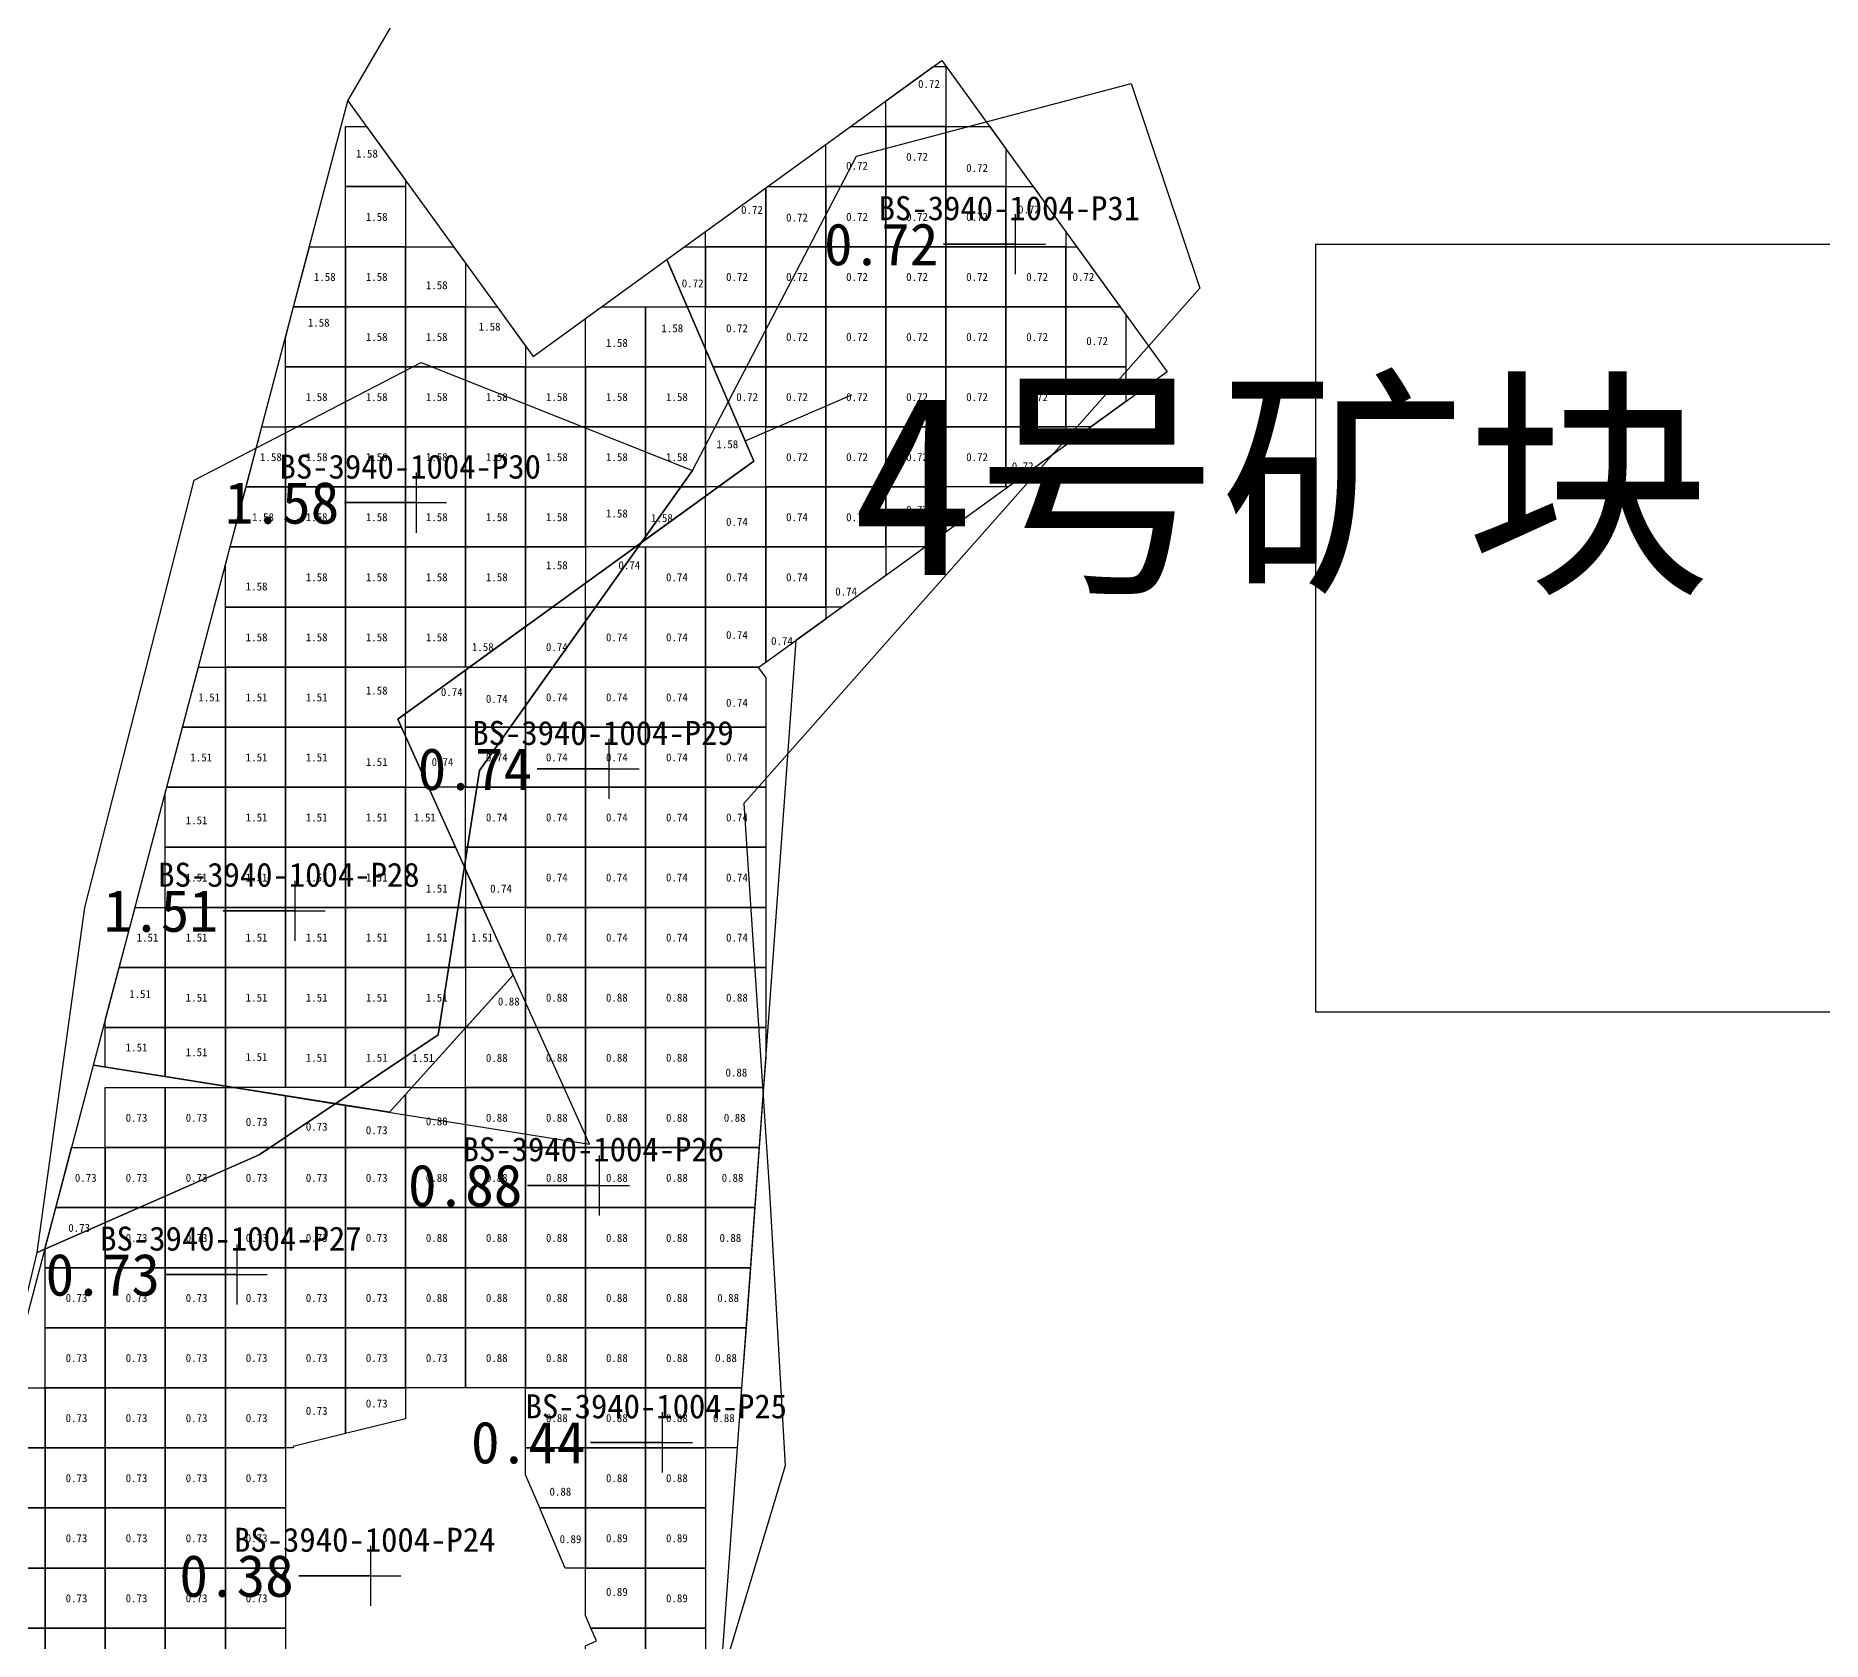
# Model space of a CAD drawing. Header units: metres. Extents: x 470001 to 470179, y 4349637 to 4349749.
# Drawn here: x 470103.43 to 470133.19, y 4349707.93 to 4349734.66 of the extents above; entities that cross this region are included whole.
import ezdxf

# ---------------------------------------------------------------- set-up
doc = ezdxf.new("R2010")
doc.units = ezdxf.units.M
for name, color, linetype in [('0.500-1.000', 4, 'Continuous'), ('1.500-3.000', 1, 'Continuous'), ('点', 7, 'Continuous'), ('爆区方格网', 7, 'Continuous'), ('综合图_历史矿块', 7, 'Continuous'), ('钻孔', 7, 'Continuous')]:
    doc.layers.add(name, color=color, linetype=linetype)
doc.styles.add('CN_TTF', font='simsunb.ttf')
picture_1 = doc.add_image_def('image1.png', size_in_pixel=(1311, 419))

msp = doc.modelspace()

# ---------------------------------------------------------------- linework, layer by layer
at = {"color": 7}
for p, q in [((470108.635, 4349733.573), (470113.375, 4349741.746)), ((470115.248, 4349727.914), (470117.025, 4349728.68))]:
    msp.add_line(p, q, dxfattribs=at)
at = {"layer": '0.500-1.000', "color": 4, "lineweight": 30}
msp.add_lwpolyline([(470100.197, 4349701.627), (470101.938, 4349708.218), (470104.394, 4349717.519), (470112.657, 4349716.201), (470109.463, 4349723.279), (470115.395, 4349727.574), (470113.947, 4349730.932), (470118.525, 4349734.248), (470122.279, 4349729.064), (470117.726, 4349725.768), (470116.096, 4349724.587), (470115.684, 4349718.919), (470115.02, 4349709.778), (470114.596, 4349703.947)], dxfattribs=at)
at = {"layer": '1.500-3.000', "color": 1, "lineweight": 30}
msp.add_lwpolyline([(470104.394, 4349717.519), (470106.174, 4349724.257), (470108.635, 4349733.573), (470111.717, 4349729.318), (470113.947, 4349730.932), (470115.395, 4349727.574), (470109.463, 4349723.279), (470111.386, 4349719.019), (470109.324, 4349716.733), (470104.394, 4349717.519)], close=True, dxfattribs=at)
at = {"layer": '点', "color": 138, "true_color": 0x004c4c}
for p, q in [((470119.754, 4349730.687), (470119.754, 4349731.687)), ((470119.254, 4349731.187), (470120.254, 4349731.187)), ((470109.775, 4349726.384), (470109.775, 4349727.384)), ((470109.275, 4349726.884), (470110.275, 4349726.884)), ((470112.986, 4349721.95), (470112.986, 4349722.95)), ((470112.486, 4349722.45), (470113.486, 4349722.45)), ((470107.754, 4349719.589), (470107.754, 4349720.589)), ((470107.254, 4349720.089), (470108.254, 4349720.089)), ((470112.825, 4349715.017), (470112.825, 4349716.017)), ((470112.325, 4349715.517), (470113.325, 4349715.517)), ((470106.788, 4349713.531), (470106.788, 4349714.531)), ((470106.288, 4349714.031), (470107.288, 4349714.031)), ((470113.874, 4349710.738), (470113.874, 4349711.738)), ((470113.374, 4349711.238), (470114.374, 4349711.238)), ((470109.017, 4349708.516), (470109.017, 4349709.516)), ((470108.517, 4349709.016), (470109.517, 4349709.016))]:
    msp.add_line(p, q, dxfattribs=at)
at = {"layer": '爆区方格网', "color": 4}
for points in [[(470118.592, 4349734.146), (470118.592, 4349733.146), (470117.592, 4349733.146), (470117.592, 4349733.572), (470118.384, 4349734.146), (470118.592, 4349734.146)], [(470117.592, 4349733.146), (470117.592, 4349732.146), (470116.592, 4349732.146), (470116.592, 4349732.848), (470117.003, 4349733.146), (470117.592, 4349733.146)], [(470117.592, 4349732.146), (470117.592, 4349733.146), (470118.592, 4349733.146), (470118.592, 4349732.146), (470117.592, 4349732.146)], [(470119.592, 4349732.146), (470118.592, 4349732.146), (470118.592, 4349733.146), (470119.323, 4349733.146), (470119.592, 4349732.775), (470119.592, 4349732.146)], [(470115.592, 4349731.146), (470114.592, 4349731.146), (470114.592, 4349731.4), (470115.592, 4349732.124), (470115.592, 4349731.146)], [(470116.592, 4349732.146), (470116.592, 4349731.146), (470115.592, 4349731.146), (470115.592, 4349732.124), (470115.622, 4349732.146), (470116.592, 4349732.146)], [(470116.592, 4349731.146), (470116.592, 4349732.146), (470117.592, 4349732.146), (470117.592, 4349731.146), (470116.592, 4349731.146)], [(470117.592, 4349731.146), (470117.592, 4349732.146), (470118.592, 4349732.146), (470118.592, 4349731.146), (470117.592, 4349731.146)], [(470118.592, 4349731.146), (470118.592, 4349732.146), (470119.592, 4349732.146), (470119.592, 4349731.146), (470118.592, 4349731.146)], [(470120.592, 4349731.146), (470119.592, 4349731.146), (470119.592, 4349732.146), (470120.048, 4349732.146), (470120.592, 4349731.394), (470120.592, 4349731.146)], [(470114.592, 4349731.146), (470114.592, 4349730.146), (470114.286, 4349730.146), (470113.947, 4349730.932), (470114.241, 4349731.146), (470114.592, 4349731.146)], [(470114.592, 4349730.146), (470114.592, 4349731.146), (470115.592, 4349731.146), (470115.592, 4349730.146), (470114.592, 4349730.146)], [(470115.592, 4349730.146), (470115.592, 4349731.146), (470116.592, 4349731.146), (470116.592, 4349730.146), (470115.592, 4349730.146)], [(470116.592, 4349730.146), (470116.592, 4349731.146), (470117.592, 4349731.146), (470117.592, 4349730.146), (470116.592, 4349730.146)], [(470117.592, 4349730.146), (470117.592, 4349731.146), (470118.592, 4349731.146), (470118.592, 4349730.146), (470117.592, 4349730.146)], [(470118.592, 4349730.146), (470118.592, 4349731.146), (470119.592, 4349731.146), (470119.592, 4349730.146), (470118.592, 4349730.146)], [(470119.592, 4349730.146), (470119.592, 4349731.146), (470120.592, 4349731.146), (470120.592, 4349730.146), (470119.592, 4349730.146)], [(470120.592, 4349730.146), (470120.592, 4349731.146), (470120.772, 4349731.146), (470121.496, 4349730.146), (470120.592, 4349730.146)], [(470114.592, 4349730.146), (470115.592, 4349730.146), (470115.592, 4349729.146), (470114.717, 4349729.146), (470114.592, 4349729.436), (470114.592, 4349730.146)], [(470115.592, 4349729.146), (470115.592, 4349730.146), (470116.592, 4349730.146), (470116.592, 4349729.146), (470115.592, 4349729.146)], [(470116.592, 4349729.146), (470116.592, 4349730.146), (470117.592, 4349730.146), (470117.592, 4349729.146), (470116.592, 4349729.146)], [(470117.592, 4349729.146), (470117.592, 4349730.146), (470118.592, 4349730.146), (470118.592, 4349729.146), (470117.592, 4349729.146)], [(470118.592, 4349729.146), (470118.592, 4349730.146), (470119.592, 4349730.146), (470119.592, 4349729.146), (470118.592, 4349729.146)], [(470119.592, 4349729.146), (470119.592, 4349730.146), (470120.592, 4349730.146), (470120.592, 4349729.146), (470119.592, 4349729.146)], [(470121.592, 4349729.146), (470120.592, 4349729.146), (470120.592, 4349730.146), (470121.496, 4349730.146), (470121.592, 4349730.013), (470121.592, 4349729.146)], [(470115.592, 4349729.146), (470115.592, 4349728.146), (470115.148, 4349728.146), (470114.717, 4349729.146), (470115.592, 4349729.146)], [(470115.592, 4349728.146), (470115.592, 4349729.146), (470116.592, 4349729.146), (470116.592, 4349728.146), (470115.592, 4349728.146)], [(470116.592, 4349728.146), (470116.592, 4349729.146), (470117.592, 4349729.146), (470117.592, 4349728.146), (470116.592, 4349728.146)], [(470117.592, 4349728.146), (470117.592, 4349729.146), (470118.592, 4349729.146), (470118.592, 4349728.146), (470117.592, 4349728.146)], [(470118.592, 4349728.146), (470118.592, 4349729.146), (470119.592, 4349729.146), (470119.592, 4349728.146), (470118.592, 4349728.146)], [(470119.592, 4349728.146), (470119.592, 4349729.146), (470120.592, 4349729.146), (470120.592, 4349728.146), (470119.592, 4349728.146)], [(470120.592, 4349728.146), (470120.592, 4349729.146), (470121.592, 4349729.146), (470121.592, 4349728.567), (470121.01, 4349728.146), (470120.592, 4349728.146)], [(470115.592, 4349727.146), (470115.592, 4349728.146), (470116.592, 4349728.146), (470116.592, 4349727.146), (470115.592, 4349727.146)], [(470116.592, 4349727.146), (470116.592, 4349728.146), (470117.592, 4349728.146), (470117.592, 4349727.146), (470116.592, 4349727.146)], [(470117.592, 4349727.146), (470117.592, 4349728.146), (470118.592, 4349728.146), (470118.592, 4349727.146), (470117.592, 4349727.146)], [(470118.592, 4349727.146), (470118.592, 4349728.146), (470119.592, 4349728.146), (470119.592, 4349727.146), (470118.592, 4349727.146)], [(470119.592, 4349727.146), (470119.592, 4349728.146), (470120.592, 4349728.146), (470120.592, 4349727.843), (470119.629, 4349727.146), (470119.592, 4349727.146)], [(470115.592, 4349727.146), (470115.592, 4349726.146), (470114.592, 4349726.146), (470114.592, 4349726.993), (470114.803, 4349727.146), (470115.592, 4349727.146)], [(470115.592, 4349726.146), (470115.592, 4349727.146), (470116.592, 4349727.146), (470116.592, 4349726.146), (470115.592, 4349726.146)], [(470116.592, 4349726.146), (470116.592, 4349727.146), (470117.592, 4349727.146), (470117.592, 4349726.146), (470116.592, 4349726.146)], [(470117.592, 4349726.146), (470117.592, 4349727.146), (470118.592, 4349727.146), (470118.592, 4349726.394), (470118.248, 4349726.146), (470117.592, 4349726.146)], [(470113.592, 4349726.146), (470113.592, 4349725.146), (470112.592, 4349725.146), (470112.592, 4349725.544), (470113.422, 4349726.146), (470113.592, 4349726.146)], [(470113.592, 4349725.146), (470113.592, 4349726.146), (470114.592, 4349726.146), (470114.592, 4349725.146), (470113.592, 4349725.146)], [(470114.592, 4349725.146), (470114.592, 4349726.146), (470115.592, 4349726.146), (470115.592, 4349725.146), (470114.592, 4349725.146)], [(470115.592, 4349725.146), (470115.592, 4349726.146), (470116.592, 4349726.146), (470116.592, 4349725.146), (470115.592, 4349725.146)], [(470116.592, 4349725.146), (470116.592, 4349726.146), (470117.592, 4349726.146), (470117.592, 4349725.67), (470116.867, 4349725.146), (470116.592, 4349725.146)], [(470112.592, 4349725.146), (470112.592, 4349724.146), (470111.592, 4349724.146), (470111.592, 4349724.82), (470112.041, 4349725.146), (470112.592, 4349725.146)], [(470112.592, 4349724.146), (470112.592, 4349725.146), (470113.592, 4349725.146), (470113.592, 4349724.146), (470112.592, 4349724.146)], [(470113.592, 4349724.146), (470113.592, 4349725.146), (470114.592, 4349725.146), (470114.592, 4349724.146), (470113.592, 4349724.146)], [(470114.592, 4349724.146), (470114.592, 4349725.146), (470115.592, 4349725.146), (470115.592, 4349724.222), (470115.486, 4349724.146), (470114.592, 4349724.146)], [(470115.592, 4349725.146), (470116.592, 4349725.146), (470116.592, 4349724.946), (470115.592, 4349724.222), (470115.592, 4349725.146)], [(470110.592, 4349723.146), (470109.592, 4349723.146), (470109.592, 4349723.372), (470110.592, 4349724.096), (470110.592, 4349723.146)], [(470111.592, 4349724.146), (470111.592, 4349723.146), (470110.592, 4349723.146), (470110.592, 4349724.096), (470110.66, 4349724.146), (470111.592, 4349724.146)], [(470111.592, 4349723.146), (470111.592, 4349724.146), (470112.592, 4349724.146), (470112.592, 4349723.146), (470111.592, 4349723.146)], [(470112.592, 4349723.146), (470112.592, 4349724.146), (470113.592, 4349724.146), (470113.592, 4349723.146), (470112.592, 4349723.146)], [(470113.592, 4349723.146), (470113.592, 4349724.146), (470114.592, 4349724.146), (470114.592, 4349723.146), (470113.592, 4349723.146)], [(470115.592, 4349723.146), (470114.592, 4349723.146), (470114.592, 4349724.146), (470115.486, 4349724.146), (470115.471, 4349724.134), (470115.592, 4349723.966), (470115.592, 4349723.146)], [(470109.592, 4349723.146), (470110.592, 4349723.146), (470110.592, 4349722.146), (470109.975, 4349722.146), (470109.592, 4349722.994), (470109.592, 4349723.146)], [(470110.592, 4349722.146), (470110.592, 4349723.146), (470111.592, 4349723.146), (470111.592, 4349722.146), (470110.592, 4349722.146)], [(470111.592, 4349722.146), (470111.592, 4349723.146), (470112.592, 4349723.146), (470112.592, 4349722.146), (470111.592, 4349722.146)], [(470112.592, 4349722.146), (470112.592, 4349723.146), (470113.592, 4349723.146), (470113.592, 4349722.146), (470112.592, 4349722.146)], [(470113.592, 4349722.146), (470113.592, 4349723.146), (470114.592, 4349723.146), (470114.592, 4349722.146), (470113.592, 4349722.146)], [(470114.592, 4349722.146), (470114.592, 4349723.146), (470115.592, 4349723.146), (470115.592, 4349722.146), (470114.592, 4349722.146)], [(470110.592, 4349721.146), (470110.592, 4349722.146), (470111.592, 4349722.146), (470111.592, 4349721.146), (470110.592, 4349721.146)], [(470111.592, 4349721.146), (470111.592, 4349722.146), (470112.592, 4349722.146), (470112.592, 4349721.146), (470111.592, 4349721.146)], [(470112.592, 4349721.146), (470112.592, 4349722.146), (470113.592, 4349722.146), (470113.592, 4349721.146), (470112.592, 4349721.146)], [(470113.592, 4349721.146), (470113.592, 4349722.146), (470114.592, 4349722.146), (470114.592, 4349721.146), (470113.592, 4349721.146)], [(470114.592, 4349721.146), (470114.592, 4349722.146), (470115.592, 4349722.146), (470115.592, 4349721.146), (470114.592, 4349721.146)], [(470110.592, 4349721.146), (470111.592, 4349721.146), (470111.592, 4349720.146), (470110.877, 4349720.146), (470110.592, 4349720.778), (470110.592, 4349721.146)], [(470111.592, 4349720.146), (470111.592, 4349721.146), (470112.592, 4349721.146), (470112.592, 4349720.146), (470111.592, 4349720.146)], [(470112.592, 4349720.146), (470112.592, 4349721.146), (470113.592, 4349721.146), (470113.592, 4349720.146), (470112.592, 4349720.146)], [(470113.592, 4349720.146), (470113.592, 4349721.146), (470114.592, 4349721.146), (470114.592, 4349720.146), (470113.592, 4349720.146)], [(470114.592, 4349720.146), (470114.592, 4349721.146), (470115.592, 4349721.146), (470115.592, 4349720.146), (470114.592, 4349720.146)], [(470111.592, 4349719.146), (470111.592, 4349720.146), (470112.592, 4349720.146), (470112.592, 4349719.146), (470111.592, 4349719.146)], [(470112.592, 4349719.146), (470112.592, 4349720.146), (470113.592, 4349720.146), (470113.592, 4349719.146), (470112.592, 4349719.146)], [(470113.592, 4349719.146), (470113.592, 4349720.146), (470114.592, 4349720.146), (470114.592, 4349719.146), (470113.592, 4349719.146)], [(470114.592, 4349719.146), (470114.592, 4349720.146), (470115.592, 4349720.146), (470115.592, 4349719.146), (470114.592, 4349719.146)], [(470111.592, 4349719.146), (470111.592, 4349718.146), (470110.598, 4349718.146), (470111.386, 4349719.019), (470111.328, 4349719.146), (470111.592, 4349719.146)], [(470111.592, 4349718.146), (470111.592, 4349719.146), (470112.592, 4349719.146), (470112.592, 4349718.146), (470111.592, 4349718.146)], [(470112.592, 4349718.146), (470112.592, 4349719.146), (470113.592, 4349719.146), (470113.592, 4349718.146), (470112.592, 4349718.146)], [(470113.592, 4349718.146), (470113.592, 4349719.146), (470114.592, 4349719.146), (470114.592, 4349718.146), (470113.592, 4349718.146)], [(470114.592, 4349718.146), (470114.592, 4349719.146), (470115.592, 4349719.146), (470115.592, 4349718.146), (470114.592, 4349718.146)], [(470111.592, 4349718.146), (470111.592, 4349717.146), (470110.592, 4349717.146), (470110.592, 4349718.138), (470110.598, 4349718.146), (470111.592, 4349718.146)], [(470111.592, 4349717.146), (470111.592, 4349718.146), (470112.592, 4349718.146), (470112.592, 4349717.146), (470111.592, 4349717.146)], [(470112.592, 4349717.146), (470112.592, 4349718.146), (470113.592, 4349718.146), (470113.592, 4349717.146), (470112.592, 4349717.146)], [(470113.592, 4349717.146), (470113.592, 4349718.146), (470114.592, 4349718.146), (470114.592, 4349717.146), (470113.592, 4349717.146)], [(470114.592, 4349717.146), (470114.592, 4349718.146), (470115.592, 4349718.146), (470115.592, 4349717.652), (470115.555, 4349717.146), (470114.592, 4349717.146)], [(470104.592, 4349716.146), (470104.592, 4349717.146), (470105.592, 4349717.146), (470105.592, 4349716.146), (470104.592, 4349716.146)], [(470105.592, 4349716.146), (470105.592, 4349717.146), (470106.592, 4349717.146), (470106.592, 4349716.146), (470105.592, 4349716.146)], [(470107.592, 4349716.146), (470106.592, 4349716.146), (470106.592, 4349717.146), (470106.734, 4349717.146), (470107.592, 4349717.009), (470107.592, 4349716.146)], [(470110.592, 4349717.146), (470110.592, 4349716.146), (470109.592, 4349716.146), (470109.592, 4349717.029), (470109.697, 4349717.146), (470110.592, 4349717.146)], [(470110.592, 4349716.146), (470110.592, 4349717.146), (470111.592, 4349717.146), (470111.592, 4349716.146), (470110.592, 4349716.146)], [(470111.592, 4349716.146), (470111.592, 4349717.146), (470112.592, 4349717.146), (470112.592, 4349716.146), (470111.592, 4349716.146)], [(470112.592, 4349716.146), (470112.592, 4349717.146), (470113.592, 4349717.146), (470113.592, 4349716.146), (470112.592, 4349716.146)], [(470113.592, 4349716.146), (470113.592, 4349717.146), (470114.592, 4349717.146), (470114.592, 4349716.146), (470113.592, 4349716.146)], [(470114.592, 4349716.146), (470114.592, 4349717.146), (470115.555, 4349717.146), (470115.482, 4349716.146), (470114.592, 4349716.146)], [(470108.592, 4349716.146), (470107.592, 4349716.146), (470107.592, 4349717.009), (470108.592, 4349716.849), (470108.592, 4349716.146)], [(470109.592, 4349716.146), (470108.592, 4349716.146), (470108.592, 4349716.849), (470109.324, 4349716.733), (470109.592, 4349717.029), (470109.592, 4349716.146)], [(470104.592, 4349716.146), (470104.592, 4349715.146), (470103.767, 4349715.146), (470104.032, 4349716.146), (470104.592, 4349716.146)], [(470104.592, 4349715.146), (470104.592, 4349716.146), (470105.592, 4349716.146), (470105.592, 4349715.146), (470104.592, 4349715.146)], [(470105.592, 4349715.146), (470105.592, 4349716.146), (470106.592, 4349716.146), (470106.592, 4349715.146), (470105.592, 4349715.146)], [(470106.592, 4349715.146), (470106.592, 4349716.146), (470107.592, 4349716.146), (470107.592, 4349715.146), (470106.592, 4349715.146)], [(470107.592, 4349715.146), (470107.592, 4349716.146), (470108.592, 4349716.146), (470108.592, 4349715.146), (470107.592, 4349715.146)], [(470108.592, 4349715.146), (470108.592, 4349716.146), (470109.592, 4349716.146), (470109.592, 4349715.146), (470108.592, 4349715.146)], [(470109.592, 4349715.146), (470109.592, 4349716.146), (470110.592, 4349716.146), (470110.592, 4349715.146), (470109.592, 4349715.146)], [(470110.592, 4349715.146), (470110.592, 4349716.146), (470111.592, 4349716.146), (470111.592, 4349715.146), (470110.592, 4349715.146)], [(470111.592, 4349715.146), (470111.592, 4349716.146), (470112.592, 4349716.146), (470112.592, 4349715.146), (470111.592, 4349715.146)], [(470112.592, 4349715.146), (470112.592, 4349716.146), (470113.592, 4349716.146), (470113.592, 4349715.146), (470112.592, 4349715.146)], [(470113.592, 4349715.146), (470113.592, 4349716.146), (470114.592, 4349716.146), (470114.592, 4349715.146), (470113.592, 4349715.146)], [(470114.592, 4349715.146), (470114.592, 4349716.146), (470115.482, 4349716.146), (470115.41, 4349715.146), (470114.592, 4349715.146)], [(470104.592, 4349715.146), (470104.592, 4349714.146), (470103.592, 4349714.146), (470103.592, 4349714.481), (470103.767, 4349715.146), (470104.592, 4349715.146)], [(470104.592, 4349714.146), (470104.592, 4349715.146), (470105.592, 4349715.146), (470105.592, 4349714.146), (470104.592, 4349714.146)], [(470105.592, 4349714.146), (470105.592, 4349715.146), (470106.592, 4349715.146), (470106.592, 4349714.146), (470105.592, 4349714.146)], [(470106.592, 4349714.146), (470106.592, 4349715.146), (470107.592, 4349715.146), (470107.592, 4349714.146), (470106.592, 4349714.146)], [(470107.592, 4349714.146), (470107.592, 4349715.146), (470108.592, 4349715.146), (470108.592, 4349714.146), (470107.592, 4349714.146)], [(470108.592, 4349714.146), (470108.592, 4349715.146), (470109.592, 4349715.146), (470109.592, 4349714.146), (470108.592, 4349714.146)], [(470109.592, 4349714.146), (470109.592, 4349715.146), (470110.592, 4349715.146), (470110.592, 4349714.146), (470109.592, 4349714.146)], [(470110.592, 4349714.146), (470110.592, 4349715.146), (470111.592, 4349715.146), (470111.592, 4349714.146), (470110.592, 4349714.146)], [(470111.592, 4349714.146), (470111.592, 4349715.146), (470112.592, 4349715.146), (470112.592, 4349714.146), (470111.592, 4349714.146)], [(470112.592, 4349714.146), (470112.592, 4349715.146), (470113.592, 4349715.146), (470113.592, 4349714.146), (470112.592, 4349714.146)], [(470113.592, 4349714.146), (470113.592, 4349715.146), (470114.592, 4349715.146), (470114.592, 4349714.146), (470113.592, 4349714.146)], [(470114.592, 4349714.146), (470114.592, 4349715.146), (470115.41, 4349715.146), (470115.337, 4349714.146), (470114.592, 4349714.146)], [(470103.592, 4349713.146), (470103.592, 4349714.146), (470104.592, 4349714.146), (470104.592, 4349713.146), (470103.592, 4349713.146)], [(470104.592, 4349713.146), (470104.592, 4349714.146), (470105.592, 4349714.146), (470105.592, 4349713.146), (470104.592, 4349713.146)], [(470105.592, 4349713.146), (470105.592, 4349714.146), (470106.592, 4349714.146), (470106.592, 4349713.146), (470105.592, 4349713.146)], [(470106.592, 4349713.146), (470106.592, 4349714.146), (470107.592, 4349714.146), (470107.592, 4349713.146), (470106.592, 4349713.146)], [(470107.592, 4349713.146), (470107.592, 4349714.146), (470108.592, 4349714.146), (470108.592, 4349713.146), (470107.592, 4349713.146)], [(470108.592, 4349713.146), (470108.592, 4349714.146), (470109.592, 4349714.146), (470109.592, 4349713.146), (470108.592, 4349713.146)], [(470109.592, 4349713.146), (470109.592, 4349714.146), (470110.592, 4349714.146), (470110.592, 4349713.146), (470109.592, 4349713.146)], [(470110.592, 4349713.146), (470110.592, 4349714.146), (470111.592, 4349714.146), (470111.592, 4349713.146), (470110.592, 4349713.146)], [(470111.592, 4349713.146), (470111.592, 4349714.146), (470112.592, 4349714.146), (470112.592, 4349713.146), (470111.592, 4349713.146)], [(470112.592, 4349713.146), (470112.592, 4349714.146), (470113.592, 4349714.146), (470113.592, 4349713.146), (470112.592, 4349713.146)], [(470113.592, 4349713.146), (470113.592, 4349714.146), (470114.592, 4349714.146), (470114.592, 4349713.146), (470113.592, 4349713.146)], [(470114.592, 4349713.146), (470114.592, 4349714.146), (470115.337, 4349714.146), (470115.265, 4349713.146), (470114.592, 4349713.146)], [(470103.592, 4349712.146), (470103.592, 4349713.146), (470104.592, 4349713.146), (470104.592, 4349712.146), (470103.592, 4349712.146)], [(470104.592, 4349712.146), (470104.592, 4349713.146), (470105.592, 4349713.146), (470105.592, 4349712.146), (470104.592, 4349712.146)], [(470105.592, 4349712.146), (470105.592, 4349713.146), (470106.592, 4349713.146), (470106.592, 4349712.146), (470105.592, 4349712.146)], [(470106.592, 4349712.146), (470106.592, 4349713.146), (470107.592, 4349713.146), (470107.592, 4349712.146), (470106.592, 4349712.146)], [(470107.592, 4349712.146), (470107.592, 4349713.146), (470108.592, 4349713.146), (470108.592, 4349712.146), (470107.592, 4349712.146)], [(470108.592, 4349712.146), (470108.592, 4349713.146), (470109.592, 4349713.146), (470109.592, 4349712.146), (470108.592, 4349712.146)], [(470109.592, 4349712.146), (470109.592, 4349713.146), (470110.592, 4349713.146), (470110.592, 4349712.146), (470109.592, 4349712.146)], [(470110.592, 4349712.146), (470110.592, 4349713.146), (470111.592, 4349713.146), (470111.592, 4349712.146), (470110.592, 4349712.146)], [(470111.592, 4349712.146), (470111.592, 4349713.146), (470112.592, 4349713.146), (470112.592, 4349712.146), (470111.592, 4349712.146)], [(470112.592, 4349712.146), (470112.592, 4349713.146), (470113.592, 4349713.146), (470113.592, 4349712.146), (470112.592, 4349712.146)], [(470113.592, 4349712.146), (470113.592, 4349713.146), (470114.592, 4349713.146), (470114.592, 4349712.146), (470113.592, 4349712.146)], [(470114.592, 4349712.146), (470114.592, 4349713.146), (470115.265, 4349713.146), (470115.192, 4349712.146), (470114.592, 4349712.146)], [(470103.592, 4349712.146), (470103.592, 4349711.146), (470102.711, 4349711.146), (470102.975, 4349712.146), (470103.592, 4349712.146)], [(470103.592, 4349711.146), (470103.592, 4349712.146), (470104.592, 4349712.146), (470104.592, 4349711.146), (470103.592, 4349711.146)], [(470104.592, 4349711.146), (470104.592, 4349712.146), (470105.592, 4349712.146), (470105.592, 4349711.146), (470104.592, 4349711.146)], [(470105.592, 4349711.146), (470105.592, 4349712.146), (470106.592, 4349712.146), (470106.592, 4349711.146), (470105.592, 4349711.146)], [(470106.592, 4349711.146), (470106.592, 4349712.146), (470107.592, 4349712.146), (470107.592, 4349711.146), (470106.592, 4349711.146)], [(470107.592, 4349711.146), (470107.592, 4349712.146), (470108.592, 4349712.146), (470108.592, 4349711.385), (470107.721, 4349711.171), (470107.722, 4349711.146), (470107.592, 4349711.146)], [(470108.592, 4349712.146), (470109.592, 4349712.146), (470109.592, 4349711.632), (470108.592, 4349711.385), (470108.592, 4349712.146)], [(470111.592, 4349711.146), (470111.592, 4349712.146), (470112.592, 4349712.146), (470112.592, 4349711.146), (470111.592, 4349711.146)], [(470112.592, 4349711.146), (470112.592, 4349712.146), (470113.592, 4349712.146), (470113.592, 4349711.146), (470112.592, 4349711.146)], [(470113.592, 4349711.146), (470113.592, 4349712.146), (470114.592, 4349712.146), (470114.592, 4349711.146), (470113.592, 4349711.146)], [(470114.592, 4349711.146), (470114.592, 4349712.146), (470115.192, 4349712.146), (470115.119, 4349711.146), (470114.592, 4349711.146)], [(470103.592, 4349711.146), (470103.592, 4349710.146), (470102.592, 4349710.146), (470102.592, 4349710.695), (470102.711, 4349711.146), (470103.592, 4349711.146)], [(470103.592, 4349710.146), (470103.592, 4349711.146), (470104.592, 4349711.146), (470104.592, 4349710.146), (470103.592, 4349710.146)], [(470104.592, 4349710.146), (470104.592, 4349711.146), (470105.592, 4349711.146), (470105.592, 4349710.146), (470104.592, 4349710.146)], [(470105.592, 4349710.146), (470105.592, 4349711.146), (470106.592, 4349711.146), (470106.592, 4349710.146), (470105.592, 4349710.146)], [(470106.592, 4349710.146), (470106.592, 4349711.146), (470107.592, 4349711.146), (470107.592, 4349710.146), (470106.592, 4349710.146)], [(470111.592, 4349711.146), (470112.592, 4349711.146), (470112.592, 4349710.146), (470111.828, 4349710.146), (470111.592, 4349710.697), (470111.592, 4349711.146)], [(470112.592, 4349710.146), (470112.592, 4349711.146), (470113.592, 4349711.146), (470113.592, 4349710.146), (470112.592, 4349710.146)], [(470113.592, 4349710.146), (470113.592, 4349711.146), (470114.592, 4349711.146), (470114.592, 4349710.146), (470113.592, 4349710.146)], [(470102.592, 4349709.146), (470102.592, 4349710.146), (470103.592, 4349710.146), (470103.592, 4349709.146), (470102.592, 4349709.146)], [(470103.592, 4349709.146), (470103.592, 4349710.146), (470104.592, 4349710.146), (470104.592, 4349709.146), (470103.592, 4349709.146)], [(470104.592, 4349709.146), (470104.592, 4349710.146), (470105.592, 4349710.146), (470105.592, 4349709.146), (470104.592, 4349709.146)], [(470105.592, 4349709.146), (470105.592, 4349710.146), (470106.592, 4349710.146), (470106.592, 4349709.146), (470105.592, 4349709.146)], [(470106.592, 4349709.146), (470106.592, 4349710.146), (470107.592, 4349710.146), (470107.592, 4349709.146), (470106.592, 4349709.146)], [(470112.592, 4349710.146), (470112.592, 4349709.146), (470112.255, 4349709.146), (470111.841, 4349710.114), (470111.828, 4349710.146), (470112.592, 4349710.146)], [(470112.592, 4349709.146), (470112.592, 4349710.146), (470113.592, 4349710.146), (470113.592, 4349709.146), (470112.592, 4349709.146)], [(470113.592, 4349709.146), (470113.592, 4349710.146), (470114.592, 4349710.146), (470114.592, 4349709.146), (470113.592, 4349709.146)], [(470102.592, 4349708.146), (470102.592, 4349709.146), (470103.592, 4349709.146), (470103.592, 4349708.146), (470102.592, 4349708.146)], [(470103.592, 4349708.146), (470103.592, 4349709.146), (470104.592, 4349709.146), (470104.592, 4349708.146), (470103.592, 4349708.146)], [(470104.592, 4349708.146), (470104.592, 4349709.146), (470105.592, 4349709.146), (470105.592, 4349708.146), (470104.592, 4349708.146)], [(470105.592, 4349708.146), (470105.592, 4349709.146), (470106.592, 4349709.146), (470106.592, 4349708.146), (470105.592, 4349708.146)], [(470106.592, 4349708.146), (470106.592, 4349709.146), (470107.592, 4349709.146), (470107.592, 4349708.146), (470106.592, 4349708.146)], [(470112.592, 4349709.146), (470113.592, 4349709.146), (470113.592, 4349708.146), (470112.682, 4349708.146), (470112.592, 4349708.358), (470112.592, 4349709.146)], [(470113.592, 4349708.146), (470113.592, 4349709.146), (470114.592, 4349709.146), (470114.592, 4349708.146), (470113.592, 4349708.146)], [(470102.592, 4349707.146), (470102.592, 4349708.146), (470103.592, 4349708.146), (470103.592, 4349707.146), (470102.592, 4349707.146)], [(470103.592, 4349707.146), (470103.592, 4349708.146), (470104.592, 4349708.146), (470104.592, 4349707.146), (470103.592, 4349707.146)], [(470104.592, 4349707.146), (470104.592, 4349708.146), (470105.592, 4349708.146), (470105.592, 4349707.146), (470104.592, 4349707.146)], [(470105.592, 4349707.146), (470105.592, 4349708.146), (470106.592, 4349708.146), (470106.592, 4349707.146), (470105.592, 4349707.146)], [(470106.592, 4349707.146), (470106.592, 4349708.146), (470107.592, 4349708.146), (470107.592, 4349707.146), (470106.592, 4349707.146)], [(470113.592, 4349708.146), (470113.592, 4349707.146), (470112.592, 4349707.146), (470112.592, 4349707.85), (470112.774, 4349707.931), (470112.682, 4349708.146), (470113.592, 4349708.146)], [(470113.592, 4349707.146), (470113.592, 4349708.146), (470114.592, 4349708.146), (470114.592, 4349707.146), (470113.592, 4349707.146)]]:
    msp.add_lwpolyline(points, close=True, dxfattribs=at)
at = {"layer": '爆区方格网', "color": 1}
for points in [[(470109.592, 4349732.146), (470108.592, 4349732.146), (470108.592, 4349733.146), (470108.945, 4349733.146), (470109.592, 4349732.252), (470109.592, 4349732.146)], [(470108.592, 4349731.146), (470108.592, 4349732.146), (470109.592, 4349732.146), (470109.592, 4349731.146), (470108.592, 4349731.146)], [(470108.592, 4349731.146), (470108.592, 4349730.146), (470107.729, 4349730.146), (470107.993, 4349731.146), (470108.592, 4349731.146)], [(470108.592, 4349730.146), (470108.592, 4349731.146), (470109.592, 4349731.146), (470109.592, 4349730.146), (470108.592, 4349730.146)], [(470110.592, 4349730.146), (470109.592, 4349730.146), (470109.592, 4349731.146), (470110.393, 4349731.146), (470110.592, 4349730.871), (470110.592, 4349730.146)], [(470108.592, 4349730.146), (470108.592, 4349729.146), (470107.592, 4349729.146), (470107.592, 4349729.625), (470107.729, 4349730.146), (470108.592, 4349730.146)], [(470108.592, 4349729.146), (470108.592, 4349730.146), (470109.592, 4349730.146), (470109.592, 4349729.146), (470108.592, 4349729.146)], [(470109.592, 4349729.146), (470109.592, 4349730.146), (470110.592, 4349730.146), (470110.592, 4349729.146), (470109.592, 4349729.146)], [(470111.592, 4349729.146), (470110.592, 4349729.146), (470110.592, 4349730.146), (470111.117, 4349730.146), (470111.592, 4349729.49), (470111.592, 4349729.146)], [(470113.592, 4349730.146), (470113.592, 4349729.146), (470112.592, 4349729.146), (470112.592, 4349729.951), (470112.86, 4349730.146), (470113.592, 4349730.146)], [(470114.592, 4349729.146), (470113.592, 4349729.146), (470113.592, 4349730.146), (470114.286, 4349730.146), (470114.592, 4349729.436), (470114.592, 4349729.146)], [(470107.592, 4349728.146), (470107.592, 4349729.146), (470108.592, 4349729.146), (470108.592, 4349728.146), (470107.592, 4349728.146)], [(470108.592, 4349728.146), (470108.592, 4349729.146), (470109.592, 4349729.146), (470109.592, 4349728.146), (470108.592, 4349728.146)], [(470109.592, 4349728.146), (470109.592, 4349729.146), (470110.592, 4349729.146), (470110.592, 4349728.146), (470109.592, 4349728.146)], [(470110.592, 4349728.146), (470110.592, 4349729.146), (470111.592, 4349729.146), (470111.592, 4349728.146), (470110.592, 4349728.146)], [(470111.592, 4349728.146), (470111.592, 4349729.146), (470112.592, 4349729.146), (470112.592, 4349728.146), (470111.592, 4349728.146)], [(470112.592, 4349728.146), (470112.592, 4349729.146), (470113.592, 4349729.146), (470113.592, 4349728.146), (470112.592, 4349728.146)], [(470113.592, 4349728.146), (470113.592, 4349729.146), (470114.592, 4349729.146), (470114.592, 4349728.146), (470113.592, 4349728.146)], [(470107.592, 4349728.146), (470107.592, 4349727.146), (470106.937, 4349727.146), (470107.201, 4349728.146), (470107.592, 4349728.146)], [(470107.592, 4349727.146), (470107.592, 4349728.146), (470108.592, 4349728.146), (470108.592, 4349727.146), (470107.592, 4349727.146)], [(470108.592, 4349727.146), (470108.592, 4349728.146), (470109.592, 4349728.146), (470109.592, 4349727.146), (470108.592, 4349727.146)], [(470109.592, 4349727.146), (470109.592, 4349728.146), (470110.592, 4349728.146), (470110.592, 4349727.146), (470109.592, 4349727.146)], [(470110.592, 4349727.146), (470110.592, 4349728.146), (470111.592, 4349728.146), (470111.592, 4349727.146), (470110.592, 4349727.146)], [(470111.592, 4349727.146), (470111.592, 4349728.146), (470112.592, 4349728.146), (470112.592, 4349727.146), (470111.592, 4349727.146)], [(470112.592, 4349727.146), (470112.592, 4349728.146), (470113.592, 4349728.146), (470113.592, 4349727.146), (470112.592, 4349727.146)], [(470113.592, 4349727.146), (470113.592, 4349728.146), (470114.592, 4349728.146), (470114.592, 4349727.146), (470113.592, 4349727.146)], [(470114.592, 4349727.146), (470114.592, 4349728.146), (470115.148, 4349728.146), (470115.395, 4349727.574), (470114.803, 4349727.146), (470114.592, 4349727.146)], [(470107.592, 4349727.146), (470107.592, 4349726.146), (470106.673, 4349726.146), (470106.937, 4349727.146), (470107.592, 4349727.146)], [(470107.592, 4349726.146), (470107.592, 4349727.146), (470108.592, 4349727.146), (470108.592, 4349726.146), (470107.592, 4349726.146)], [(470108.592, 4349726.146), (470108.592, 4349727.146), (470109.592, 4349727.146), (470109.592, 4349726.146), (470108.592, 4349726.146)], [(470109.592, 4349726.146), (470109.592, 4349727.146), (470110.592, 4349727.146), (470110.592, 4349726.146), (470109.592, 4349726.146)], [(470110.592, 4349726.146), (470110.592, 4349727.146), (470111.592, 4349727.146), (470111.592, 4349726.146), (470110.592, 4349726.146)], [(470111.592, 4349726.146), (470111.592, 4349727.146), (470112.592, 4349727.146), (470112.592, 4349726.146), (470111.592, 4349726.146)], [(470112.592, 4349726.146), (470112.592, 4349727.146), (470113.592, 4349727.146), (470113.592, 4349726.268), (470113.422, 4349726.146), (470112.592, 4349726.146)], [(470113.592, 4349727.146), (470114.592, 4349727.146), (470114.592, 4349726.993), (470113.592, 4349726.268), (470113.592, 4349727.146)], [(470107.592, 4349726.146), (470107.592, 4349725.146), (470106.592, 4349725.146), (470106.592, 4349725.839), (470106.673, 4349726.146), (470107.592, 4349726.146)], [(470107.592, 4349725.146), (470107.592, 4349726.146), (470108.592, 4349726.146), (470108.592, 4349725.146), (470107.592, 4349725.146)], [(470108.592, 4349725.146), (470108.592, 4349726.146), (470109.592, 4349726.146), (470109.592, 4349725.146), (470108.592, 4349725.146)], [(470109.592, 4349725.146), (470109.592, 4349726.146), (470110.592, 4349726.146), (470110.592, 4349725.146), (470109.592, 4349725.146)], [(470110.592, 4349725.146), (470110.592, 4349726.146), (470111.592, 4349726.146), (470111.592, 4349725.146), (470110.592, 4349725.146)], [(470111.592, 4349725.146), (470111.592, 4349726.146), (470112.592, 4349726.146), (470112.592, 4349725.544), (470112.041, 4349725.146), (470111.592, 4349725.146)], [(470106.592, 4349724.146), (470106.592, 4349725.146), (470107.592, 4349725.146), (470107.592, 4349724.146), (470106.592, 4349724.146)], [(470107.592, 4349724.146), (470107.592, 4349725.146), (470108.592, 4349725.146), (470108.592, 4349724.146), (470107.592, 4349724.146)], [(470108.592, 4349724.146), (470108.592, 4349725.146), (470109.592, 4349725.146), (470109.592, 4349724.146), (470108.592, 4349724.146)], [(470109.592, 4349724.146), (470109.592, 4349725.146), (470110.592, 4349725.146), (470110.592, 4349724.146), (470109.592, 4349724.146)], [(470110.592, 4349724.146), (470110.592, 4349725.146), (470111.592, 4349725.146), (470111.592, 4349724.82), (470110.66, 4349724.146), (470110.592, 4349724.146)], [(470106.592, 4349724.146), (470106.592, 4349723.146), (470105.88, 4349723.146), (470106.145, 4349724.146), (470106.592, 4349724.146)], [(470106.592, 4349723.146), (470106.592, 4349724.146), (470107.592, 4349724.146), (470107.592, 4349723.146), (470106.592, 4349723.146)], [(470107.592, 4349723.146), (470107.592, 4349724.146), (470108.592, 4349724.146), (470108.592, 4349723.146), (470107.592, 4349723.146)], [(470108.592, 4349723.146), (470108.592, 4349724.146), (470109.592, 4349724.146), (470109.592, 4349723.372), (470109.463, 4349723.279), (470109.523, 4349723.146), (470108.592, 4349723.146)], [(470106.592, 4349723.146), (470106.592, 4349722.146), (470105.616, 4349722.146), (470105.88, 4349723.146), (470106.592, 4349723.146)], [(470106.592, 4349722.146), (470106.592, 4349723.146), (470107.592, 4349723.146), (470107.592, 4349722.146), (470106.592, 4349722.146)], [(470107.592, 4349722.146), (470107.592, 4349723.146), (470108.592, 4349723.146), (470108.592, 4349722.146), (470107.592, 4349722.146)], [(470109.592, 4349722.146), (470108.592, 4349722.146), (470108.592, 4349723.146), (470109.523, 4349723.146), (470109.592, 4349722.994), (470109.592, 4349722.146)], [(470106.592, 4349722.146), (470106.592, 4349721.146), (470105.592, 4349721.146), (470105.592, 4349722.053), (470105.616, 4349722.146), (470106.592, 4349722.146)], [(470106.592, 4349721.146), (470106.592, 4349722.146), (470107.592, 4349722.146), (470107.592, 4349721.146), (470106.592, 4349721.146)], [(470107.592, 4349721.146), (470107.592, 4349722.146), (470108.592, 4349722.146), (470108.592, 4349721.146), (470107.592, 4349721.146)], [(470108.592, 4349721.146), (470108.592, 4349722.146), (470109.592, 4349722.146), (470109.592, 4349721.146), (470108.592, 4349721.146)], [(470109.592, 4349721.146), (470109.592, 4349722.146), (470109.975, 4349722.146), (470110.426, 4349721.146), (470109.592, 4349721.146)], [(470105.592, 4349720.146), (470105.592, 4349721.146), (470106.592, 4349721.146), (470106.592, 4349720.146), (470105.592, 4349720.146)], [(470106.592, 4349720.146), (470106.592, 4349721.146), (470107.592, 4349721.146), (470107.592, 4349720.146), (470106.592, 4349720.146)], [(470107.592, 4349720.146), (470107.592, 4349721.146), (470108.592, 4349721.146), (470108.592, 4349720.146), (470107.592, 4349720.146)], [(470108.592, 4349720.146), (470108.592, 4349721.146), (470109.592, 4349721.146), (470109.592, 4349720.146), (470108.592, 4349720.146)], [(470110.592, 4349720.146), (470109.592, 4349720.146), (470109.592, 4349721.146), (470110.426, 4349721.146), (470110.592, 4349720.778), (470110.592, 4349720.146)], [(470105.592, 4349720.146), (470105.592, 4349719.146), (470104.824, 4349719.146), (470105.088, 4349720.146), (470105.592, 4349720.146)], [(470105.592, 4349719.146), (470105.592, 4349720.146), (470106.592, 4349720.146), (470106.592, 4349719.146), (470105.592, 4349719.146)], [(470106.592, 4349719.146), (470106.592, 4349720.146), (470107.592, 4349720.146), (470107.592, 4349719.146), (470106.592, 4349719.146)], [(470107.592, 4349719.146), (470107.592, 4349720.146), (470108.592, 4349720.146), (470108.592, 4349719.146), (470107.592, 4349719.146)], [(470108.592, 4349719.146), (470108.592, 4349720.146), (470109.592, 4349720.146), (470109.592, 4349719.146), (470108.592, 4349719.146)], [(470109.592, 4349719.146), (470109.592, 4349720.146), (470110.592, 4349720.146), (470110.592, 4349719.146), (470109.592, 4349719.146)], [(470110.592, 4349719.146), (470110.592, 4349720.146), (470110.877, 4349720.146), (470111.328, 4349719.146), (470110.592, 4349719.146)], [(470105.592, 4349719.146), (470105.592, 4349718.146), (470104.592, 4349718.146), (470104.592, 4349718.267), (470104.824, 4349719.146), (470105.592, 4349719.146)], [(470105.592, 4349718.146), (470105.592, 4349719.146), (470106.592, 4349719.146), (470106.592, 4349718.146), (470105.592, 4349718.146)], [(470106.592, 4349718.146), (470106.592, 4349719.146), (470107.592, 4349719.146), (470107.592, 4349718.146), (470106.592, 4349718.146)], [(470107.592, 4349718.146), (470107.592, 4349719.146), (470108.592, 4349719.146), (470108.592, 4349718.146), (470107.592, 4349718.146)], [(470108.592, 4349718.146), (470108.592, 4349719.146), (470109.592, 4349719.146), (470109.592, 4349718.146), (470108.592, 4349718.146)], [(470109.592, 4349718.146), (470109.592, 4349719.146), (470110.592, 4349719.146), (470110.592, 4349718.146), (470109.592, 4349718.146)], [(470104.592, 4349718.146), (470105.592, 4349718.146), (470105.592, 4349717.328), (470104.592, 4349717.487), (470104.592, 4349718.146)], [(470105.592, 4349718.146), (470106.592, 4349718.146), (470106.592, 4349717.168), (470105.592, 4349717.328), (470105.592, 4349718.146)], [(470106.592, 4349718.146), (470107.592, 4349718.146), (470107.592, 4349717.146), (470106.734, 4349717.146), (470106.592, 4349717.168), (470106.592, 4349718.146)], [(470107.592, 4349717.146), (470107.592, 4349718.146), (470108.592, 4349718.146), (470108.592, 4349717.146), (470107.592, 4349717.146)], [(470108.592, 4349717.146), (470108.592, 4349718.146), (470109.592, 4349718.146), (470109.592, 4349717.146), (470108.592, 4349717.146)], [(470109.592, 4349717.146), (470109.592, 4349718.146), (470110.592, 4349718.146), (470110.592, 4349718.138), (470109.697, 4349717.146), (470109.592, 4349717.146)]]:
    msp.add_lwpolyline(points, close=True, dxfattribs=at)
at = {"layer": '综合图_历史矿块', "color": 9}
msp.add_lwpolyline([(470100.278, 4349701.085), (470103.459, 4349714.397), (470107.154, 4349716.026), (470110.138, 4349718.026), (470110.826, 4349722.422), (470114.373, 4349727.421), (470117.104, 4349732.651), (470121.68, 4349733.865), (470122.824, 4349730.456), (470115.23, 4349721.877), (470115.654, 4349715.406), (470115.919, 4349710.845), (470113.957, 4349704.321)], dxfattribs=at)
msp.add_lwpolyline([(470114.373, 4349727.421), (470111.088, 4349722.791), (470110.826, 4349722.422), (470110.138, 4349718.026), (470107.154, 4349716.026), (470103.459, 4349714.397), (470104.254, 4349720.146), (470105.369, 4349724.5), (470106.074, 4349727.256), (470109.856, 4349729.218), (470114.373, 4349727.421)], close=True, dxfattribs=at)
at = {"layer": '钻孔', "color": 4, "lineweight": 35}
for p, q in [((470119.754, 4349731.187), (470118.554, 4349731.187)), ((470112.986, 4349722.45), (470111.786, 4349722.45)), ((470112.825, 4349715.517), (470111.625, 4349715.517)), ((470106.788, 4349714.031), (470105.588, 4349714.031))]:
    msp.add_line(p, q, dxfattribs=at)
at = {"layer": '钻孔', "color": 1, "lineweight": 35}
for p, q in [((470109.775, 4349726.884), (470108.575, 4349726.884)), ((470107.754, 4349720.089), (470106.554, 4349720.089))]:
    msp.add_line(p, q, dxfattribs=at)
at = {"layer": '钻孔', "color": 8, "lineweight": 35}
for p, q in [((470113.874, 4349711.238), (470112.674, 4349711.238)), ((470109.017, 4349709.016), (470107.817, 4349709.016))]:
    msp.add_line(p, q, dxfattribs=at)

# ---------------------------------------------------------------- texts
at = {"color": 4, "style": 'CN_TTF'}
for s, p in [('0.72', (470118.13, 4349733.789)), ('0.72', (470116.932, 4349732.427)), ('0.72', (470117.932, 4349732.576)), ('0.72', (470118.932, 4349732.39)), ('0.72', (470115.182, 4349731.692)), ('0.72', (470115.932, 4349731.565)), ('0.72', (470116.932, 4349731.576)), ('0.72', (470117.932, 4349731.576)), ('0.72', (470118.932, 4349731.576)), ('0.72', (470119.796, 4349731.7)), ('0.72', (470114.194, 4349730.469)), ('0.72', (470114.932, 4349730.576)), ('0.72', (470115.932, 4349730.576)), ('0.72', (470116.932, 4349730.576)), ('0.72', (470117.932, 4349730.576)), ('0.72', (470118.932, 4349730.576)), ('0.72', (470119.932, 4349730.576)), ('0.72', (470120.703, 4349730.576)), ('0.72', (470114.932, 4349729.721)), ('0.72', (470115.932, 4349729.576)), ('0.72', (470116.932, 4349729.576)), ('0.72', (470117.932, 4349729.576)), ('0.72', (470118.932, 4349729.576)), ('0.72', (470119.932, 4349729.576)), ('0.72', (470120.932, 4349729.509)), ('0.72', (470115.102, 4349728.576)), ('0.72', (470115.932, 4349728.576)), ('0.72', (470116.932, 4349728.576)), ('0.72', (470117.932, 4349728.576)), ('0.72', (470118.932, 4349728.576)), ('0.72', (470119.932, 4349728.576)), ('0.72', (470120.932, 4349728.786)), ('0.72', (470115.932, 4349727.576)), ('0.72', (470116.932, 4349727.576)), ('0.72', (470117.932, 4349727.576)), ('0.72', (470118.932, 4349727.576)), ('0.72', (470119.691, 4349727.424)), ('0.74', (470114.932, 4349726.499)), ('0.74', (470115.932, 4349726.576)), ('0.72', (470116.932, 4349726.576)), ('0.72', (470117.932, 4349726.7)), ('0.74', (470113.139, 4349725.775)), ('0.74', (470113.932, 4349725.576)), ('0.74', (470114.932, 4349725.576)), ('0.74', (470115.932, 4349725.576)), ('0.74', (470116.751, 4349725.338)), ('0.74', (470111.932, 4349724.413)), ('0.74', (470112.932, 4349724.576)), ('0.74', (470113.932, 4349724.576)), ('0.74', (470114.932, 4349724.614)), ('0.74', (470115.682, 4349724.514)), ('0.74', (470110.182, 4349723.664)), ('0.74', (470110.932, 4349723.551)), ('0.74', (470111.932, 4349723.576)), ('0.74', (470112.932, 4349723.576)), ('0.74', (470113.932, 4349723.576)), ('0.74', (470114.932, 4349723.486)), ('0.74', (470110.028, 4349722.5)), ('0.74', (470110.932, 4349722.576)), ('0.74', (470111.932, 4349722.576)), ('0.74', (470112.932, 4349722.576)), ('0.74', (470113.932, 4349722.576)), ('0.74', (470114.932, 4349722.576)), ('0.74', (470110.932, 4349721.576)), ('0.74', (470111.932, 4349721.576)), ('0.74', (470112.932, 4349721.576)), ('0.74', (470113.932, 4349721.576)), ('0.74', (470114.932, 4349721.576)), ('0.74', (470111.932, 4349720.576)), ('0.74', (470112.932, 4349720.576)), ('0.74', (470113.932, 4349720.576)), ('0.74', (470114.932, 4349720.576)), ('0.74', (470111.003, 4349720.392)), ('0.74', (470111.932, 4349719.576)), ('0.74', (470112.932, 4349719.576)), ('0.74', (470113.932, 4349719.576)), ('0.74', (470114.932, 4349719.576)), ('0.88', (470111.132, 4349718.512)), ('0.88', (470111.932, 4349718.576)), ('0.88', (470112.932, 4349718.576)), ('0.88', (470113.932, 4349718.576)), ('0.88', (470114.932, 4349718.576)), ('0.88', (470110.932, 4349717.572)), ('0.88', (470111.932, 4349717.576)), ('0.88', (470112.932, 4349717.576)), ('0.88', (470113.932, 4349717.576)), ('0.88', (470114.923, 4349717.329)), ('0.73', (470104.932, 4349716.576)), ('0.73', (470105.932, 4349716.576)), ('0.73', (470106.932, 4349716.507)), ('0.73', (470107.932, 4349716.427)), ('0.73', (470108.932, 4349716.369)), ('0.88', (470109.932, 4349716.517)), ('0.88', (470110.932, 4349716.576)), ('0.88', (470111.932, 4349716.576)), ('0.88', (470112.932, 4349716.576)), ('0.88', (470113.932, 4349716.576)), ('0.88', (470114.895, 4349716.576)), ('0.73', (470104.086, 4349715.576)), ('0.73', (470104.932, 4349715.576)), ('0.73', (470105.932, 4349715.576)), ('0.73', (470106.932, 4349715.576)), ('0.73', (470107.932, 4349715.576)), ('0.73', (470108.932, 4349715.576)), ('0.88', (470109.932, 4349715.576)), ('0.88', (470110.932, 4349715.576)), ('0.88', (470111.932, 4349715.576)), ('0.88', (470112.932, 4349715.576)), ('0.88', (470113.932, 4349715.576)), ('0.88', (470114.859, 4349715.576)), ('0.73', (470103.976, 4349714.743)), ('0.73', (470104.932, 4349714.576)), ('0.73', (470105.932, 4349714.576)), ('0.73', (470106.932, 4349714.576)), ('0.73', (470107.932, 4349714.576)), ('0.73', (470108.932, 4349714.576)), ('0.88', (470109.932, 4349714.576)), ('0.88', (470110.932, 4349714.576)), ('0.88', (470111.932, 4349714.576)), ('0.88', (470112.932, 4349714.576)), ('0.88', (470113.932, 4349714.576)), ('0.88', (470114.823, 4349714.576)), ('0.73', (470103.932, 4349713.576)), ('0.73', (470104.932, 4349713.576)), ('0.73', (470105.932, 4349713.576)), ('0.73', (470106.932, 4349713.576)), ('0.73', (470107.932, 4349713.576)), ('0.73', (470108.932, 4349713.576)), ('0.88', (470109.932, 4349713.576)), ('0.88', (470110.932, 4349713.576)), ('0.88', (470111.932, 4349713.576)), ('0.88', (470112.932, 4349713.576)), ('0.88', (470113.932, 4349713.576)), ('0.88', (470114.786, 4349713.576)), ('0.73', (470103.932, 4349712.576)), ('0.73', (470104.932, 4349712.576)), ('0.73', (470105.932, 4349712.576)), ('0.73', (470106.932, 4349712.576)), ('0.73', (470107.932, 4349712.576)), ('0.73', (470108.932, 4349712.576)), ('0.73', (470109.932, 4349712.576)), ('0.88', (470110.932, 4349712.576)), ('0.88', (470111.932, 4349712.576)), ('0.88', (470112.932, 4349712.576)), ('0.88', (470113.932, 4349712.576)), ('0.88', (470114.75, 4349712.576)), ('0.73', (470103.932, 4349711.576)), ('0.73', (470104.932, 4349711.576)), ('0.73', (470105.932, 4349711.576)), ('0.73', (470106.932, 4349711.576)), ('0.73', (470107.932, 4349711.696)), ('0.73', (470108.932, 4349711.819)), ('0.88', (470111.932, 4349711.576)), ('0.88', (470112.932, 4349711.576)), ('0.88', (470113.932, 4349711.576)), ('0.88', (470114.714, 4349711.576)), ('0.73', (470103.932, 4349710.576)), ('0.73', (470104.932, 4349710.576)), ('0.73', (470105.932, 4349710.576)), ('0.73', (470106.932, 4349710.576)), ('0.88', (470112.932, 4349710.576)), ('0.88', (470113.932, 4349710.576)), ('0.88', (470111.991, 4349710.351)), ('0.73', (470103.932, 4349709.576)), ('0.73', (470104.932, 4349709.576)), ('0.73', (470105.932, 4349709.576)), ('0.73', (470106.932, 4349709.576)), ('0.89', (470112.16, 4349709.56)), ('0.89', (470112.932, 4349709.576)), ('0.89', (470113.932, 4349709.576)), ('0.89', (470112.932, 4349708.682)), ('0.73', (470103.932, 4349708.576)), ('0.73', (470104.932, 4349708.576)), ('0.73', (470105.932, 4349708.576)), ('0.73', (470106.932, 4349708.576)), ('0.89', (470113.932, 4349708.576))]:
    msp.add_text(s, height=0.1333, dxfattribs=at).set_placement(p)
at = {"color": 1, "style": 'CN_TTF'}
for s, p in [('1.58', (470108.77, 4349732.629)), ('1.58', (470108.932, 4349731.576)), ('1.58', (470108.067, 4349730.576)), ('1.58', (470108.932, 4349730.576)), ('1.58', (470109.932, 4349730.438)), ('1.58', (470107.966, 4349729.815)), ('1.58', (470110.813, 4349729.748)), ('1.58', (470108.932, 4349729.576)), ('1.58', (470109.932, 4349729.576)), ('1.58', (470112.932, 4349729.478)), ('1.58', (470113.855, 4349729.721)), ('1.58', (470107.932, 4349728.576)), ('1.58', (470108.932, 4349728.576)), ('1.58', (470109.932, 4349728.576)), ('1.58', (470110.932, 4349728.576)), ('1.58', (470111.932, 4349728.576)), ('1.58', (470112.932, 4349728.576)), ('1.58', (470113.932, 4349728.576)), ('1.58', (470114.772, 4349727.79)), ('1.58', (470107.17, 4349727.576)), ('1.58', (470107.932, 4349727.576)), ('1.58', (470108.932, 4349727.576)), ('1.58', (470109.932, 4349727.576)), ('1.58', (470110.932, 4349727.576)), ('1.58', (470111.932, 4349727.576)), ('1.58', (470112.932, 4349727.576)), ('1.58', (470113.932, 4349727.576)), ('1.58', (470107.038, 4349726.576)), ('1.58', (470107.932, 4349726.576)), ('1.58', (470108.932, 4349726.576)), ('1.58', (470109.932, 4349726.576)), ('1.58', (470110.932, 4349726.576)), ('1.58', (470111.932, 4349726.576)), ('1.58', (470112.932, 4349726.637)), ('1.58', (470113.682, 4349726.561)), ('1.58', (470107.932, 4349725.576)), ('1.58', (470108.932, 4349725.576)), ('1.58', (470109.932, 4349725.576)), ('1.58', (470110.932, 4349725.576)), ('1.58', (470111.932, 4349725.775)), ('1.58', (470106.932, 4349725.422)), ('1.58', (470106.932, 4349724.576)), ('1.58', (470107.932, 4349724.576)), ('1.58', (470108.932, 4349724.576)), ('1.58', (470109.932, 4349724.576)), ('1.58', (470110.699, 4349724.413)), ('1.51', (470106.142, 4349723.576)), ('1.51', (470106.932, 4349723.576)), ('1.51', (470107.932, 4349723.576)), ('1.58', (470108.932, 4349723.689)), ('1.51', (470106.01, 4349722.576)), ('1.51', (470106.932, 4349722.576)), ('1.51', (470107.932, 4349722.576)), ('1.51', (470108.932, 4349722.5)), ('1.51', (470105.932, 4349721.529)), ('1.51', (470106.932, 4349721.576)), ('1.51', (470107.932, 4349721.576)), ('1.51', (470108.932, 4349721.576)), ('1.51', (470109.736, 4349721.576)), ('1.51', (470105.932, 4349720.576)), ('1.51', (470106.932, 4349720.576)), ('1.51', (470107.932, 4349720.576)), ('1.51', (470108.932, 4349720.576)), ('1.51', (470109.932, 4349720.392)), ('1.51', (470105.114, 4349719.576)), ('1.51', (470105.932, 4349719.576)), ('1.51', (470106.932, 4349719.576)), ('1.51', (470107.932, 4349719.576)), ('1.51', (470108.932, 4349719.576)), ('1.51', (470109.932, 4349719.576)), ('1.51', (470110.687, 4349719.576)), ('1.51', (470104.99, 4349718.636)), ('1.51', (470105.932, 4349718.576)), ('1.51', (470106.932, 4349718.576)), ('1.51', (470107.932, 4349718.576)), ('1.51', (470108.932, 4349718.576)), ('1.51', (470109.932, 4349718.576)), ('1.51', (470104.932, 4349717.746)), ('1.51', (470105.932, 4349717.667)), ('1.51', (470106.932, 4349717.587)), ('1.51', (470107.932, 4349717.576)), ('1.51', (470108.932, 4349717.576)), ('1.51', (470109.708, 4349717.572))]:
    msp.add_text(s, height=0.1333, dxfattribs=at).set_placement(p)
at = {"insert": (470117.025, 4349728.68), "char_height": 3, "attachment_point": 1, "style": 'CN_TTF'}
msp.add_mtext('4号矿块', dxfattribs=at)
at = {"layer": '钻孔', "color": 138, "true_color": 0x004c4c, "style": 'CN_TTF'}
for s, p in [('BS-3940-1004-P31', (470117.474, 4349731.587)), ('BS-3940-1004-P30', (470107.495, 4349727.284)), ('BS-3940-1004-P29', (470110.706, 4349722.85)), ('BS-3940-1004-P28', (470105.474, 4349720.489)), ('BS-3940-1004-P26', (470110.545, 4349715.917)), ('BS-3940-1004-P27', (470104.508, 4349714.431)), ('BS-3940-1004-P25', (470111.594, 4349711.638)), ('BS-3940-1004-P24', (470106.737, 4349709.416))]:
    msp.add_text(s, height=0.4, dxfattribs=at).set_placement(p)
at = {"layer": '钻孔', "color": 4, "style": 'CN_TTF'}
for s, p in [('0.72', (470116.564, 4349730.837)), ('0.74', (470109.796, 4349722.1)), ('0.88', (470109.635, 4349715.167)), ('0.73', (470103.598, 4349713.681))]:
    msp.add_text(s, height=0.7, dxfattribs=at).set_placement(p)
at = {"layer": '钻孔', "color": 1, "style": 'CN_TTF'}
for s, p in [('1.58', (470106.585, 4349726.534)), ('1.51', (470104.564, 4349719.739))]:
    msp.add_text(s, height=0.7, dxfattribs=at).set_placement(p)
at = {"layer": '钻孔', "color": 8, "style": 'CN_TTF'}
for s, p in [('0.44', (470110.684, 4349710.888)), ('0.38', (470105.827, 4349708.666))]:
    msp.add_text(s, height=0.7, dxfattribs=at).set_placement(p)

# ---------------------------------------------------------------- pictures from other files: only their frames are drawn
image = msp.add_image(picture_1, insert=(470124.754, 4349718.403), size_in_units=(40, 12.784))

doc.saveas('drawing.dxf')
